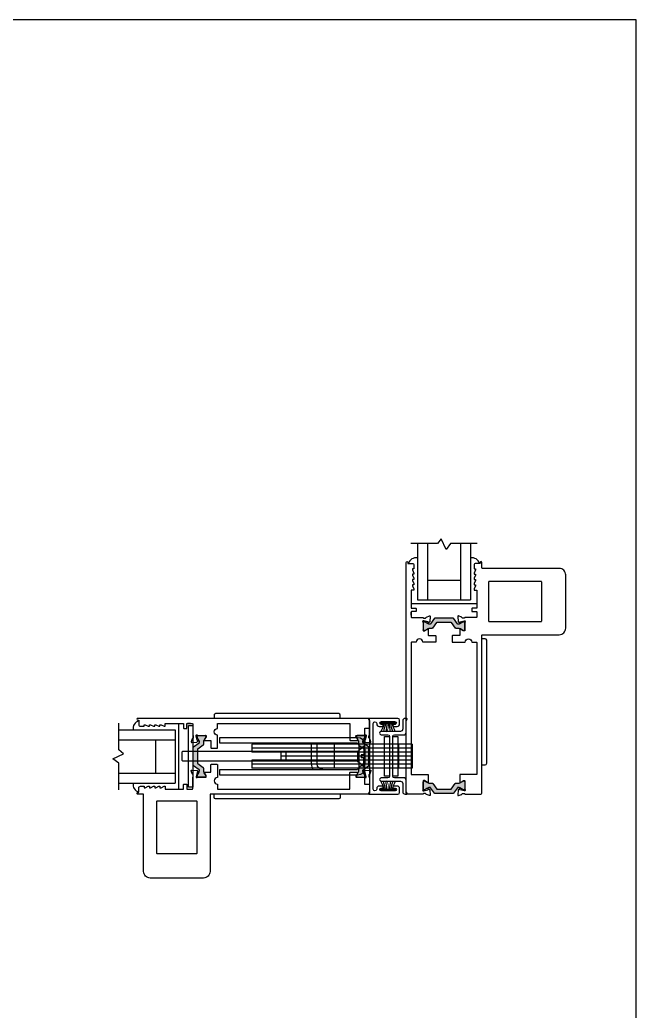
# Model space of a CAD drawing. Extents: x -60 to 43, y -8 to 33.
# Drawn here: x -1.78 to 9.82, y 14.77 to 33.43 of the extents above; entities that cross this region are included whole.
import ezdxf

# ---------------------------------------------------------------- set-up
doc = ezdxf.new("R2010")
doc.units = 0
doc.header["$LTSCALE"] = 0.25
doc.header["$MEASUREMENT"] = 0
doc.layers.get('0').update_dxf_attribs({"linetype": 'CONTINUOUS'})
for name, color, linetype in [('GLASS-VINYL', 7, 'CONTINUOUS'), ('Hardware', 7, 'CONTINUOUS'), ('I-STRUT', 7, 'CONTINUOUS'), ('SEAL', 7, 'CONTINUOUS'), ('TRACK', 7, 'CONTINUOUS'), ('VENT', 5, 'CONTINUOUS')]:
    doc.layers.add(name, color=color, linetype=linetype)
doc.layers.add('NO PLOT', color=40, linetype='CONTINUOUS', plot=False)
doc.styles.get("Standard").update_dxf_attribs({"font": 'simplex.shx'})

# ---------------------------------------------------------------- blocks, each defined once
blk = doc.blocks.new('*U63')
for centre, radius, start, end in [((-0.303, 1.135), 1.112, 287.4409, 295.9325), ((-0.19, 1.188), 1.16, 280.9256, 288.7507), ((-0.031, 1.124), 1.102, 273.1709, 281.1969), ((-0.031, -1.124), 1.102, 78.8031, 86.8291), ((-0.19, -1.188), 1.16, 71.2493, 79.0744), ((-0.303, -1.135), 1.112, 64.0675, 72.5591)]:
    blk.add_arc(centre, radius, start, end)
at = {"layer": 'SEAL'}
blk.add_lwpolyline([(0, -0.135), (0, 0.135), (0.03, 0.135), (0.03, -0.135)], close=True, dxfattribs=at)
at = {"layer": 'SEAL', "const_width": 0.015}
blk.add_lwpolyline([(0.03, 0, 0.219791), (0.196, 0.034)], format="xyb", dxfattribs=at)
at = {"flags": 9}
for tag, p in [('MANUFACTURER_PART_#', (0, -0.199)), ('FLEETWOOD_PART_#', (-0.001, -0.249))]:
    blk.add_attdef(tag, p, '', height=0.0312, dxfattribs=at)
blk = doc.blocks.new('Yoke Strike Plate')
for points in [[(-0.094, -0.375), (-0.094, 0.375), (0, 0.375), (0, -0.375)], [(0.062, -0.375), (0.062, 0.375), (0.156, 0.375), (0.156, -0.375)]]:
    blk.add_lwpolyline(points, close=True)
blk = doc.blocks.new('Archetype_Latch_Thermal')
at = {"layer": 'Hardware'}
for p, q in [((-0.815, 0.225), (2.204, 0.225)), ((-0.815, 0.225), (-0.815, -0.225)), ((-0.565, -0.225), (-0.565, 0.225)), ((0.096, 0.193), (0.096, 0.03)), ((0.217, 0.089), (0.096, 0.193)), ((0.183, -0.22), (0.183, 0.22)), ((2.803, 0.355), (0.213, 0.355)), ((0.213, 0.25), (2.803, 0.25)), ((0.647, -0.225), (0.647, 0.225)), ((1.078, 0.235), (0.973, 0.235)), ((0.973, -0.145), (0.973, 0.235)), ((1.078, -0.145), (1.078, 0.235)), ((2.204, 0.225), (2.204, 0.075)), ((2.803, 0.25), (2.803, 0.355)), ((-0.815, 0.15), (2.204, 0.15)), ((-0.815, 0.075), (2.204, 0.075)), ((-0.815, 0), (1.652, 0)), ((0.096, 0.03), (0.149, 0.03)), ((0.149, 0.03), (0.149, -0.03)), ((0.217, 0.089), (1.565, 0.089)), ((0.217, 0.089), (0.217, -0.089)), ((1.565, 0.093), (3.503, 0.093)), ((1.565, 0.093), (1.565, -0.093)), ((1.652, -0.075), (1.652, 0.075)), ((3.503, 0.093), (3.521, 0.075)), ((3.521, 0.075), (3.521, -0.075)), ((-0.815, -0.075), (2.204, -0.075)), ((-0.815, -0.15), (2.204, -0.15)), ((0.096, -0.192), (0.096, -0.03)), ((0.096, -0.03), (0.149, -0.03)), ((0.217, -0.089), (0.096, -0.192)), ((0.217, -0.089), (1.565, -0.089)), ((1.565, -0.093), (3.503, -0.093)), ((2.204, -0.075), (2.204, -0.225)), ((3.503, -0.093), (3.521, -0.075)), ((-0.815, -0.225), (2.204, -0.225)), ((2.803, -0.25), (0.213, -0.25)), ((0.213, -0.355), (2.803, -0.355)), ((2.803, -0.355), (2.803, -0.25))]:
    blk.add_line(p, q, dxfattribs=at)
at = {"layer": 'Hardware', "ltscale": 0.5}
for p, q in [((0.078, 0.206), (0.171, 0.125)), ((0.171, -0.125), (0.078, -0.205))]:
    blk.add_line(p, q, dxfattribs=at)
at = {"layer": 'Hardware', "ltscale": 0.3}
blk.add_line((0.217, 0), (0.852, 0), dxfattribs=at)
at = {"layer": 'Hardware'}
for points in [[(3.315, -0.58), (3.395, -0.58), (3.395, 0.58), (3.315, 0.58)], [(0.078, 0.531), (-0.012, 0.531), (-0.012, -0.531), (0.078, -0.531)]]:
    blk.add_lwpolyline(points, close=True, dxfattribs=at)
for centre, radius, start, end in [((0.213, 0.22), 0.135, 90, 180), ((0.213, 0.22), 0.03, 90, 180), ((0.868, -0.145), 0.105, 270, 360), ((0.868, -0.145), 0.21, 330, 360), ((0.213, -0.22), 0.135, 180, 270), ((0.213, -0.22), 0.03, 180, 270)]:
    blk.add_arc(centre, radius, start, end, dxfattribs=at)
blk = doc.blocks.new('3781-1_HP-T_Archetype_Lock_Stile_Component-1')
for points in [[(-4.125, 1.753, 0.414214), (-4.25, 1.628), (-4.25, 0.185, -0.414214), (-4.26, 0.175), (-4.362, 0.175, 1), (-4.362, 0.143), (-4.352, 0.143, -0.414214), (-4.342, 0.133), (-4.342, 0.058, 0.414214), (-4.311, 0.027), (-4.242, 0.027), (-4.242, 0.057), (-4.222, 0.057), (-4.162, 0.027), (-4.142, 0.027), (-4.142, 0.057), (-4.122, 0.057), (-4.062, 0.027), (-4.042, 0.027), (-4.042, 0.057), (-4.022, 0.057), (-3.962, 0.027), (-3.942, 0.027), (-3.942, 0.057), (-3.922, 0.057), (-3.862, 0.027), (-3.842, 0.027), (-3.842, 0.082), (-3.509, 0.082, -0.414214), (-3.499, 0.072), (-3.499, -0.005, 0.414214), (-3.489, -0.015), (-3.447, -0.015, 0.414214), (-3.437, -0.005), (-3.437, 0.072, -0.414214), (-3.427, 0.082), (-3.337, 0.082, -0.414214), (-3.327, 0.072), (-3.327, -0.144, -0.414214), (-3.315, -0.155), (-3.315, -0.19, -0.359508), (-3.325, -0.202, 0.263725), (-3.334, -0.209), (-3.353, -0.264), (-3.353, -0.264, 0.548619), (-3.341, -0.279), (-3.25, -0.271, 0.176327), (-3.243, -0.268), (-3.229, -0.254, 0.57735), (-3.232, -0.241), (-3.236, -0.24, -0.267949), (-3.245, -0.232), (-3.264, -0.159, -0.065543), (-3.264, -0.156), (-3.264, -0.148, -0.6885), (-3.244, -0.14, 0.213422), (-3.235, -0.144), (-3.083, -0.144, -0.414214), (-3.071, -0.155), (-3.071, -0.164, -0.137872), (-3.073, -0.17), (-3.109, -0.229, 0.585524), (-3.102, -0.241), (-2.99, -0.241, -0.414214), (-2.985, -0.246), (-2.985, -0.377, 0.414214), (-2.975, -0.387), (-2.87, -0.387, 0.414214), (-2.86, -0.377), (-2.86, -0.14, -1), (-2.86, -0.015), (-2.86, 0.072, -0.414214), (-2.85, 0.082), (-0.38, 0.082, -0.406968), (-0.37, 0.072), (-0.37, -0.231, 0.414214), (-0.36, -0.241), (-0.225, -0.241, 0.585524), (-0.218, -0.229), (-0.254, -0.17, -0.137872), (-0.256, -0.164), (-0.256, -0.155, -0.414214), (-0.244, -0.144), (-0.092, -0.144, 0.213422), (-0.083, -0.14, -0.6885), (-0.063, -0.148), (-0.063, -0.156, -0.065543), (-0.063, -0.159), (-0.082, -0.232, -0.267949), (-0.091, -0.24), (-0.095, -0.241, 0.57735), (-0.098, -0.254), (-0.084, -0.268, 0.176327), (-0.077, -0.271), (0.014, -0.279, 0.548619), (0.026, -0.264), (0.026, -0.264), (0.007, -0.209, 0.263725), (-0.002, -0.202, -0.359508), (-0.012, -0.19), (-0.012, -0.155, -0.414214), (0, -0.144), (0, 0.144, 0.414214), (-0.031, 0.175), (-2.99, 0.175, -0.414214), (-3, 0.185), (-3, 1.628, 0.414214), (-3.125, 1.753)], [(-3.25, 0.31), (-3.25, 1.29, 0.414214), (-3.26, 1.3), (-3.99, 1.3, 0.414214), (-4, 1.29), (-4, 0.31, 0.414214), (-3.99, 0.3), (-3.26, 0.3, 0.414214)]]:
    blk.add_lwpolyline(points, format="xyb", close=True)
blk = doc.blocks.new('3776-1_Lock_Stile_Component-1')
blk.add_lwpolyline([(-3.369, -0.082), (-3.427, -0.082), (-3.337, -0.082, 0.414214), (-3.327, -0.072), (-3.327, 0.144, 0.414214), (-3.315, 0.155), (-3.315, 0.19, 0.359508), (-3.325, 0.202, -0.263725), (-3.334, 0.209), (-3.353, 0.264), (-3.353, 0.264, -0.548619), (-3.341, 0.279), (-3.25, 0.271, -0.176327), (-3.243, 0.268), (-3.229, 0.254, -0.57735), (-3.232, 0.241), (-3.236, 0.24, 0.267949), (-3.245, 0.232), (-3.264, 0.159, 0.065543), (-3.264, 0.156), (-3.264, 0.148, 0.6885), (-3.244, 0.14, -0.213422), (-3.235, 0.144), (-3.083, 0.144, 0.414214), (-3.071, 0.155), (-3.071, 0.164, 0.137872), (-3.073, 0.17), (-3.109, 0.229, -0.585524), (-3.102, 0.241), (-2.995, 0.241, 0.414214), (-2.985, 0.251), (-2.985, 0.377, -0.414214), (-2.975, 0.387), (-2.87, 0.387, -0.414214), (-2.86, 0.377), (-2.86, 0.14, 1), (-2.86, 0.015), (-2.86, -0.072, 0.414214), (-2.85, -0.082), (-0.38, -0.082, 0.406968), (-0.37, -0.072), (-0.37, 0.231, -0.414214), (-0.36, 0.241), (-0.225, 0.241, -0.585524), (-0.218, 0.229), (-0.254, 0.17, 0.137872), (-0.256, 0.164), (-0.256, 0.155, 0.414214), (-0.244, 0.144), (-0.092, 0.144, -0.213422), (-0.083, 0.14, 0.6885), (-0.063, 0.148), (-0.063, 0.156, 0.065543), (-0.063, 0.159), (-0.082, 0.232, 0.267949), (-0.091, 0.24), (-0.095, 0.241, -0.57735), (-0.098, 0.254), (-0.084, 0.268, -0.176327), (-0.077, 0.271), (0.014, 0.279, -0.548619), (0.026, 0.264), (0.026, 0.264), (0.007, 0.209, -0.263725), (-0.002, 0.202, 0.359508), (-0.012, 0.19), (-0.012, 0.155, 0.414214), (0, 0.144), (0, -0.144, -0.414214), (-0.031, -0.175), (-4.362, -0.175, -1), (-4.362, -0.143), (-4.342, -0.143), (-4.342, -0.058, -0.414214), (-4.311, -0.027), (-4.242, -0.027), (-4.242, -0.057), (-4.222, -0.057), (-4.162, -0.027), (-4.142, -0.027), (-4.142, -0.057), (-4.122, -0.057), (-4.062, -0.027), (-4.042, -0.027), (-4.042, -0.057), (-4.022, -0.057), (-3.962, -0.027), (-3.942, -0.027), (-3.942, -0.057), (-3.922, -0.057), (-3.862, -0.027), (-3.842, -0.027), (-3.842, -0.082), (-3.509, -0.082, 0.414214), (-3.499, -0.072), (-3.499, 0.005, -0.414214), (-3.489, 0.015), (-3.447, 0.015, -0.414214), (-3.437, 0.005), (-3.437, -0.072, 0.414214), (-3.427, -0.082)], format="xyb")
blk = doc.blocks.new('24889_20mmX6mm_Std_I-Strut')
at = {"layer": 'I-STRUT'}
h = blk.add_hatch(color=256, dxfattribs=at)
h.dxf.hatch_style = 1
h.paths.add_polyline_path([(0.252, 0.109, -0.103471), (0.256, 0.112, -0.13774), (0.262, 0.114), (0.276, 0.114, -0.131652), (0.299, 0.108), (0.362, 0.072, 0.131652), (0.366, 0.071), (0.378, 0.071, 0.414214), (0.394, 0.087), (0.394, 0.22, 0.414214), (0.378, 0.236), (0.366, 0.236, 0.131652), (0.362, 0.235), (0.299, 0.199, -0.131652), (0.276, 0.193), (0.221, 0.193, 0.244698), (0.211, 0.188), (0.137, 0.082, -0.244698), (0.131, 0.079), (-0.131, 0.079, -0.244698), (-0.137, 0.082), (-0.211, 0.188, 0.244698), (-0.221, 0.193), (-0.276, 0.193, -0.131652), (-0.299, 0.199), (-0.323, 0.213), (-0.362, 0.235, 0.131652), (-0.366, 0.236), (-0.378, 0.236, 0.414214), (-0.394, 0.22), (-0.394, 0.087, 0.414214), (-0.378, 0.071), (-0.366, 0.071, 0.131652), (-0.362, 0.072), (-0.323, 0.094), (-0.299, 0.108, -0.131652), (-0.276, 0.114), (-0.262, 0.114, -0.244698), (-0.252, 0.109), (-0.179, 0.005, 0.244698), (-0.17, 0), (0.17, 0, 0.244698), (0.179, 0.005)])
for p, q in [((-0.394, 0.087), (-0.394, 0.22)), ((-0.378, 0.236), (-0.366, 0.236)), ((-0.362, 0.235), (-0.323, 0.213)), ((-0.323, 0.213), (-0.299, 0.199)), ((-0.276, 0.193), (-0.221, 0.193)), ((-0.211, 0.188), (-0.137, 0.082)), ((0.137, 0.082), (0.211, 0.188)), ((0.221, 0.193), (0.276, 0.193)), ((0.299, 0.199), (0.362, 0.235)), ((0.366, 0.236), (0.378, 0.236)), ((0.394, 0.22), (0.394, 0.087)), ((-0.366, 0.071), (-0.378, 0.071)), ((-0.323, 0.094), (-0.362, 0.072)), ((-0.299, 0.108), (-0.323, 0.094)), ((-0.262, 0.114), (-0.276, 0.114)), ((-0.179, 0.005), (-0.252, 0.109)), ((0.17, 0), (-0.17, 0)), ((-0.131, 0.079), (0.131, 0.079)), ((0.252, 0.109), (0.179, 0.005)), ((0.276, 0.114), (0.262, 0.114)), ((0.362, 0.072), (0.299, 0.108)), ((0.378, 0.071), (0.366, 0.071))]:
    blk.add_line(p, q, dxfattribs=at)
for centre, radius, start, end in [((-0.378, 0.22), 0.0157, 90, 180), ((-0.366, 0.228), 0.00827, 60, 90), ((-0.276, 0.24), 0.0472, 240, 270), ((-0.221, 0.181), 0.0118, 35, 90), ((0.221, 0.181), 0.0118, 90, 145), ((0.276, 0.24), 0.0472, 270, 300), ((0.366, 0.228), 0.00827, 90, 120), ((0.378, 0.22), 0.0157, 360, 90), ((-0.378, 0.087), 0.0157, 180, 270), ((-0.366, 0.079), 0.00827, 270, 300), ((-0.276, 0.067), 0.0472, 90, 120), ((-0.262, 0.102), 0.0118, 35, 90), ((-0.17, 0.012), 0.0118, 215, 270), ((-0.131, 0.087), 0.00787, 215, 270), ((0.131, 0.087), 0.00787, 270, 325), ((0.17, 0.012), 0.0118, 270, 325), ((0.262, 0.102), 0.0118, 121.3703, 145), ((0.262, 0.102), 0.0118, 90, 121.3703), ((0.276, 0.067), 0.0472, 60, 90), ((0.366, 0.079), 0.00827, 240, 270), ((0.378, 0.087), 0.0157, 270, 360)]:
    blk.add_arc(centre, radius, start, end, dxfattribs=at)
blk = doc.blocks.new('3782-HP1-T-Archetype_Lock_Stile')
for name, p, rotation in [('3776-1_Lock_Stile_Component-1', (0.058, 0.538), 180), ('24889_20mmX6mm_Std_I-Strut', (0.07, 0), 270), ('3781-1_HP-T_Archetype_Lock_Stile_Component-1', (0.058, -0.538), 180)]:
    blk.add_blockref(name, p, dxfattribs=dict(rotation=rotation))
at = {"xscale": -1, "rotation": 90}
blk.add_blockref('24889_20mmX6mm_Std_I-Strut', (3.373, 0), dxfattribs=at)
blk = doc.blocks.new('Flush_Pull_Archetype')
at = {"layer": 'Hardware'}
for p, q in [((-2.926, 0.773), (-2.926, 0.713)), ((-0.581, 0.803), (-2.896, 0.803)), ((-0.551, 0.713), (-0.551, 0.773))]:
    blk.add_line(p, q, dxfattribs=at)
for centre, start, end in [((-2.896, 0.773), 90, 180), ((-0.581, 0.773), 0, 90)]:
    blk.add_arc(centre, 0.03, start, end, dxfattribs=at)
blk = doc.blocks.new('Flush_Pulls_Archetype')
at = {"layer": 'Hardware'}
blk.add_blockref('Flush_Pull_Archetype', (0, 0), dxfattribs=at)
at = {"layer": 'Hardware', "xscale": -1, "rotation": 180}
blk.add_blockref('Flush_Pull_Archetype', (0, 0), dxfattribs=at)
blk = doc.blocks.new('HP1-T-Archetype-Lock-Stile')
at = {"xscale": -1}
blk.add_blockref('Flush_Pulls_Archetype', (0.273, 0), dxfattribs=at)
for name, p in [('Archetype_Latch_Thermal', (0.285, 0)), ('3782-HP1-T-Archetype_Lock_Stile', (0.216, 0))]:
    blk.add_blockref(name, p)

msp = doc.modelspace()

# ---------------------------------------------------------------- linework, layer by layer
at = {"color": 5}
msp.add_lwpolyline([(5.01917, 20.22295), (5.27917, 20.22295, -1), (5.27917, 20.17295), (5.25917, 20.17295, 1.00000878), (5.25917, 20.13295), (5.31817, 20.13295, 0.41421356), (5.36417, 20.17895), (5.36417, 20.25395, 0.41421356), (5.33317, 20.28495), (4.79517, 20.28495, 0.65093753), (4.78407, 20.25987, -0.18645156), (4.80017, 20.21818), (4.80017, 19.57195), (4.80017, 18.92572, -0.18645156), (4.78407, 18.88404, 0.65093753), (4.79517, 18.85895), (5.33317, 18.85895, 0.41421356), (5.36417, 18.88995), (5.36417, 18.96495, 0.41421356), (5.31817, 19.01095), (5.25917, 19.01095, 1.00000878), (5.25917, 18.97095), (5.27917, 18.97095, -1), (5.27917, 18.92095), (5.01917, 18.92095, -1), (5.01917, 18.97095), (5.03917, 18.97095, 1.00000878), (5.03917, 19.01095), (4.98017, 19.01095, 0.41421356), (4.93417, 18.96495), (4.93417, 18.95395, -1), (4.86817, 18.95395), (4.86817, 20.18995, -1), (4.93417, 20.18995), (4.93417, 20.17895, 0.41421356), (4.98017, 20.13295), (5.03917, 20.13295, 1.00000878), (5.03917, 20.17295), (5.01917, 20.17295, -1), (5.01917, 20.22295)], format="xyb", dxfattribs=at)
msp.add_lwpolyline([(5.01867, 19.10395), (5.37967, 19.10395, -0.41421356), (5.42567, 19.05795), (5.42567, 18.90495, 0.41421356), (5.47167, 18.85895), (5.49267, 18.85895, 0.65093753), (5.50378, 18.88404, -0.18645156), (5.48767, 18.92572), (5.48767, 19.13495, 0.41421356), (5.45667, 19.16595), (5.26867, 19.16595, -0.41421356), (5.23767, 19.19695), (5.23767, 19.94695, -0.41421356), (5.26867, 19.97795), (5.45667, 19.97795, 0.41421356), (5.48767, 20.00895), (5.48767, 20.21818, -0.18645156), (5.50378, 20.25987, 0.65093753), (5.49267, 20.28495), (5.47167, 20.28495, 0.41421356), (5.42567, 20.23895), (5.42567, 20.08595, -0.41421356), (5.37967, 20.03995), (5.01867, 20.03995, 1.00000653), (5.01867, 19.97795), (5.14467, 19.97795, -0.41421356), (5.17567, 19.94695), (5.17567, 19.19695, -0.41421356), (5.14467, 19.16595), (5.01867, 19.16595, 1.00000653)], format="xyb", close=True, dxfattribs=at)
at = {"layer": 'GLASS-VINYL'}
for p, q in [((5.70067, 23.57722), (5.70067, 22.51345)), ((5.88817, 23.57722), (5.88817, 22.51345)), ((6.51317, 23.57722), (6.51317, 22.51345)), ((6.70067, 23.57722), (6.70067, 22.51345)), ((5.88817, 22.88845), (6.51317, 22.88845)), ((5.58527, 22.44845), (6.82527, 22.44845)), ((5.70067, 22.51345), (6.70067, 22.51345)), ((1.21067, 18.95195), (1.21067, 20.19195)), ((0.0819, 20.06735), (1.14567, 20.06735)), ((1.14567, 20.06735), (1.14567, 19.06735)), ((0.0819, 19.87985), (1.14567, 19.87985)), ((0.77067, 19.87985), (0.77067, 19.25485)), ((0.0819, 19.25485), (1.14567, 19.25485)), ((0.0819, 19.06735), (1.14567, 19.06735))]:
    msp.add_line(p, q, dxfattribs=at)
for points in [[(6.82567, 23.57722), (6.32567, 23.57722), (6.24141, 23.46299), (6.14995, 23.66686), (6.07567, 23.57722), (5.57567, 23.57722)], [(0.0819, 18.94235), (0.0819, 19.44235), (-0.03233, 19.52661), (0.17155, 19.61807), (0.0819, 19.69235), (0.0819, 20.19235)]]:
    msp.add_lwpolyline(points, dxfattribs=at)
for centre, start, end in [((5.67614, 23.15539), 80.75972, 162.645769), ((6.7252, 23.15539), 17.354231, 99.24028), ((0.50374, 20.09188), 107.354231, 189.24028), ((0.50374, 19.04282), 170.75972, 252.645769)]:
    msp.add_arc(centre, 0.15276, start, end, dxfattribs=at)
at = {"layer": 'NO PLOT'}
msp.add_lwpolyline([(9.81584, 33.43224), (-19.93616, 33.43224), (-19.93616, -7.81576), (9.81584, -7.81576)], close=True, dxfattribs=at)

# ---------------------------------------------------------------- block references
at = {"layer": 'Hardware', "rotation": 270}
msp.add_blockref('Flush_Pull_Archetype', (6.20067, 18.85895), dxfattribs=at)
at = {"layer": 'SEAL', "xscale": -1, "rotation": 90}
msp.add_blockref('*U63', (5.14917, 20.22295), dxfattribs=at)
at = {"layer": 'SEAL', "rotation": 90}
msp.add_blockref('*U63', (5.14917, 18.92095), dxfattribs=at)
at = {"layer": 'TRACK'}
msp.add_blockref('Yoke Strike Plate', (5.17567, 19.57195), dxfattribs=at)
at = {"layer": 'VENT', "rotation": 90}
msp.add_blockref('3782-HP1-T-Archetype_Lock_Stile', (6.20067, 18.80116), dxfattribs=at)
at = {"layer": 'VENT', "xscale": -1}
msp.add_blockref('HP1-T-Archetype-Lock-Stile', (5.07356, 19.57195), dxfattribs=at)

doc.saveas('drawing.dxf')
